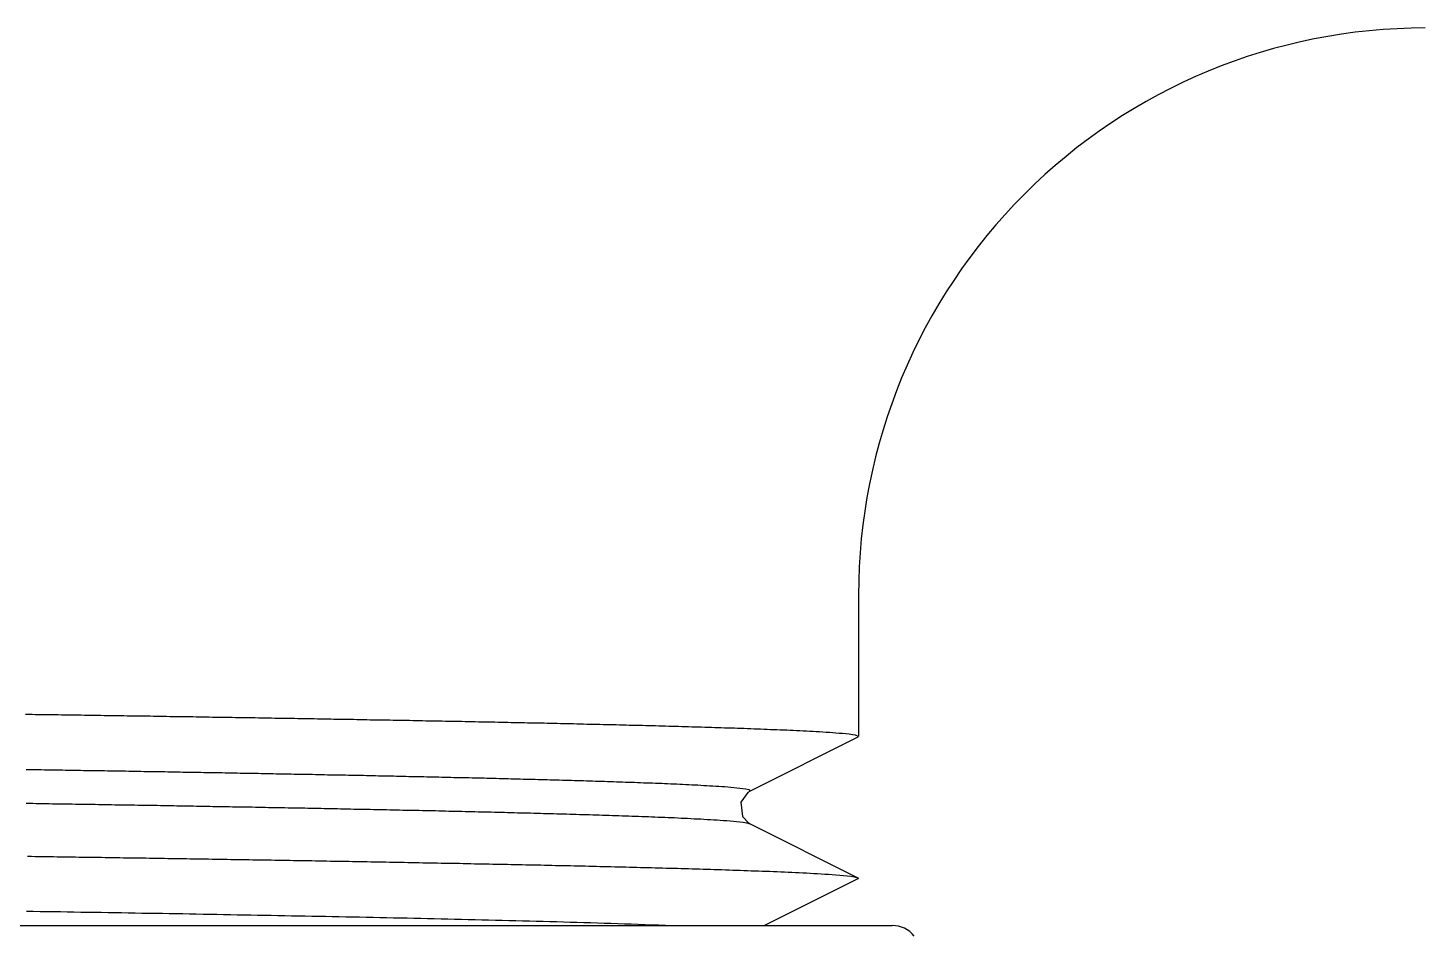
# Model space of a CAD drawing. Header units: millimetres. Extents: x 0 to 3800, y -67 to 2530.
# Drawn here: x 3419.61 to 3434.8, y 911.59 to 921.46 of the extents above; entities that cross this region are included whole.
import ezdxf

# ---------------------------------------------------------------- set-up
doc = ezdxf.new("R2010")
doc.units = ezdxf.units.MM
doc.layers.add('내부선 및 부속', color=4, linetype='Continuous')

msp = doc.modelspace()

# ---------------------------------------------------------------- linework, layer by layer
at = {"layer": '내부선 및 부속', "linetype": 'Continuous'}
for p, q in [((3428.636, 915.301), (3428.636, 913.761)), ((3428.63, 913.755), (3427.458, 913.169)), ((3427.458, 912.814), (3428.63, 912.227)), ((3428.63, 912.215), (3427.616, 911.708)), ((3428.63, 912.227), (3428.636, 912.221)), ((3428.636, 912.221), (3428.63, 912.215)), ((3387.207, 911.708), (3429.004, 911.708))]:
    msp.add_line(p, q, dxfattribs=at)
at = {"layer": '내부선 및 부속', "linetype": 'Continuous', "flags": 128}
for points in [[(3428.636, 913.761), (3428.605, 913.775), (3428.57, 913.781), (3428.534, 913.786), (3428.498, 913.79), (3428.462, 913.793), (3428.427, 913.796), (3428.392, 913.799), (3428.356, 913.802), (3428.321, 913.804), (3428.285, 913.807), (3428.249, 913.809), (3428.213, 913.811), (3428.178, 913.813), (3428.142, 913.815), (3428.107, 913.817), (3428.071, 913.819), (3428.035, 913.821), (3428, 913.822), (3427.964, 913.824), (3427.928, 913.826), (3427.893, 913.827), (3427.857, 913.829), (3427.822, 913.83), (3427.786, 913.832), (3427.75, 913.833), (3427.715, 913.835), (3427.679, 913.836), (3427.643, 913.838), (3427.608, 913.839), (3427.572, 913.84), (3427.536, 913.842), (3427.501, 913.843), (3427.465, 913.844), (3427.429, 913.846), (3427.394, 913.847), (3427.358, 913.848), (3427.322, 913.849), (3427.287, 913.851), (3427.251, 913.852), (3427.215, 913.853), (3427.18, 913.854), (3427.144, 913.855), (3427.108, 913.856), (3427.073, 913.857), (3427.037, 913.859), (3427.001, 913.86), (3426.966, 913.861), (3426.93, 913.862), (3426.894, 913.863), (3426.859, 913.864), (3426.823, 913.865), (3426.787, 913.866), (3426.752, 913.867), (3426.716, 913.868), (3426.68, 913.869), (3426.645, 913.87), (3426.609, 913.871), (3426.573, 913.872), (3426.538, 913.873), (3426.502, 913.874), (3426.466, 913.875), (3426.431, 913.876), (3426.395, 913.877), (3426.359, 913.878), (3426.324, 913.879), (3426.288, 913.88), (3426.252, 913.88), (3426.217, 913.881), (3426.181, 913.882), (3426.145, 913.883), (3426.11, 913.884), (3426.074, 913.885), (3426.038, 913.886), (3426.003, 913.887), (3425.967, 913.888), (3425.931, 913.888), (3425.896, 913.889), (3425.86, 913.89), (3425.824, 913.891), (3425.789, 913.892), (3425.753, 913.893), (3425.717, 913.893), (3425.682, 913.894), (3425.646, 913.895), (3425.61, 913.896), (3425.574, 913.897), (3425.539, 913.898), (3425.503, 913.898), (3425.467, 913.899), (3425.432, 913.9), (3425.396, 913.901), (3425.36, 913.902), (3425.325, 913.902), (3425.289, 913.903), (3425.253, 913.904), (3425.218, 913.905), (3425.182, 913.905), (3425.146, 913.906), (3425.111, 913.907), (3425.075, 913.908), (3425.075, 913.908), (3425.039, 913.908), (3425.004, 913.909), (3424.968, 913.91), (3424.932, 913.911), (3424.897, 913.911), (3424.861, 913.912), (3424.825, 913.913), (3424.79, 913.914), (3424.754, 913.914), (3424.718, 913.915), (3424.683, 913.916), (3424.647, 913.917), (3424.611, 913.917), (3424.576, 913.918), (3424.54, 913.919), (3424.504, 913.919), (3424.469, 913.92), (3424.433, 913.921), (3424.397, 913.922), (3424.362, 913.922), (3424.326, 913.923), (3424.29, 913.924), (3424.254, 913.924), (3424.219, 913.925), (3424.183, 913.926), (3424.147, 913.926), (3424.112, 913.927), (3424.076, 913.928), (3424.04, 913.928), (3424.005, 913.929), (3423.969, 913.93), (3423.933, 913.93), (3423.898, 913.931), (3423.862, 913.932), (3423.826, 913.932), (3423.791, 913.933), (3423.755, 913.934), (3423.719, 913.934), (3423.684, 913.935), (3423.648, 913.936), (3423.612, 913.936), (3423.577, 913.937), (3423.541, 913.938), (3423.505, 913.938), (3423.47, 913.939), (3423.434, 913.94), (3423.398, 913.94), (3423.363, 913.941), (3423.327, 913.941), (3423.291, 913.942), (3423.256, 913.943), (3423.22, 913.943), (3423.184, 913.944), (3423.149, 913.945), (3423.113, 913.945), (3423.077, 913.946), (3423.041, 913.946), (3423.006, 913.947), (3422.97, 913.948), (3422.934, 913.948), (3422.899, 913.949), (3422.863, 913.95), (3422.827, 913.95), (3422.792, 913.951), (3422.756, 913.951), (3422.72, 913.952), (3422.685, 913.953), (3422.649, 913.953), (3422.613, 913.954), (3422.578, 913.954), (3422.542, 913.955), (3422.506, 913.956), (3422.471, 913.956), (3422.435, 913.957), (3422.399, 913.957), (3422.364, 913.958), (3422.328, 913.959), (3422.292, 913.959), (3422.257, 913.96), (3422.221, 913.96), (3422.185, 913.961), (3422.15, 913.962), (3422.114, 913.962), (3422.078, 913.963), (3422.042, 913.963), (3422.007, 913.964), (3421.971, 913.964), (3421.935, 913.965), (3421.9, 913.966), (3421.864, 913.966), (3421.828, 913.967), (3421.793, 913.967), (3421.757, 913.968), (3421.721, 913.968), (3421.686, 913.969), (3421.65, 913.97), (3421.614, 913.97), (3421.579, 913.971), (3421.543, 913.971), (3421.507, 913.972), (3421.507, 913.972), (3421.472, 913.972), (3421.436, 913.973), (3421.4, 913.974), (3421.365, 913.974), (3421.329, 913.975), (3421.293, 913.975), (3421.258, 913.976), (3421.222, 913.976), (3421.186, 913.977), (3421.151, 913.977), (3421.115, 913.978), (3421.079, 913.978), (3421.044, 913.979), (3421.008, 913.98), (3420.972, 913.98), (3420.936, 913.981), (3420.901, 913.981), (3420.865, 913.982), (3420.829, 913.982), (3420.794, 913.983), (3420.758, 913.983), (3420.722, 913.984), (3420.687, 913.984), (3420.651, 913.985), (3420.615, 913.986), (3420.58, 913.986), (3420.544, 913.987), (3420.508, 913.987), (3420.473, 913.988), (3420.437, 913.988), (3420.401, 913.989), (3420.366, 913.989), (3420.33, 913.99), (3420.294, 913.99), (3420.259, 913.991), (3420.223, 913.991), (3420.187, 913.992), (3420.152, 913.992), (3420.116, 913.993), (3420.08, 913.994), (3420.044, 913.994), (3420.009, 913.995), (3419.973, 913.995), (3419.937, 913.996), (3419.902, 913.996), (3419.866, 913.997), (3419.83, 913.997), (3419.795, 913.998), (3419.759, 913.998), (3419.723, 913.999), (3419.688, 913.999), (3419.652, 914), (3419.616, 914), (3419.581, 914.001)], [(3419.59, 913.404), (3419.622, 913.404), (3419.655, 913.403), (3419.688, 913.403), (3419.72, 913.402), (3419.753, 913.402), (3419.786, 913.401), (3419.819, 913.401), (3419.851, 913.4), (3419.884, 913.4), (3419.917, 913.399), (3419.95, 913.399), (3419.982, 913.398), (3420.015, 913.397), (3420.048, 913.397), (3420.081, 913.396), (3420.113, 913.396), (3420.146, 913.395), (3420.179, 913.395), (3420.212, 913.394), (3420.244, 913.394), (3420.277, 913.393), (3420.31, 913.393), (3420.343, 913.392), (3420.375, 913.392), (3420.408, 913.391), (3420.441, 913.391), (3420.473, 913.39), (3420.506, 913.389), (3420.539, 913.389), (3420.572, 913.388), (3420.604, 913.388), (3420.637, 913.387), (3420.67, 913.387), (3420.703, 913.386), (3420.735, 913.386), (3420.768, 913.385), (3420.801, 913.385), (3420.834, 913.384), (3420.866, 913.383), (3420.899, 913.383), (3420.932, 913.382), (3420.965, 913.382), (3420.997, 913.381), (3421.03, 913.381), (3421.063, 913.38), (3421.095, 913.38), (3421.128, 913.379), (3421.161, 913.378), (3421.194, 913.378), (3421.226, 913.377), (3421.259, 913.377), (3421.292, 913.376), (3421.325, 913.376), (3421.357, 913.375), (3421.39, 913.375), (3421.423, 913.374), (3421.456, 913.373), (3421.488, 913.373), (3421.488, 913.373), (3421.521, 913.372), (3421.554, 913.372), (3421.587, 913.371), (3421.619, 913.37), (3421.652, 913.37), (3421.685, 913.369), (3421.718, 913.369), (3421.75, 913.368), (3421.783, 913.368), (3421.816, 913.367), (3421.848, 913.366), (3421.881, 913.366), (3421.914, 913.365), (3421.947, 913.365), (3421.979, 913.364), (3422.012, 913.363), (3422.045, 913.363), (3422.078, 913.362), (3422.11, 913.362), (3422.143, 913.361), (3422.176, 913.36), (3422.209, 913.36), (3422.241, 913.359), (3422.274, 913.359), (3422.307, 913.358), (3422.34, 913.357), (3422.372, 913.357), (3422.405, 913.356), (3422.438, 913.356), (3422.47, 913.355), (3422.503, 913.354), (3422.536, 913.354), (3422.569, 913.353), (3422.601, 913.352), (3422.634, 913.352), (3422.667, 913.351), (3422.7, 913.351), (3422.732, 913.35), (3422.765, 913.349), (3422.798, 913.349), (3422.831, 913.348), (3422.863, 913.347), (3422.896, 913.347), (3422.929, 913.346), (3422.962, 913.345), (3422.994, 913.345), (3423.027, 913.344), (3423.06, 913.344), (3423.092, 913.343), (3423.125, 913.342), (3423.158, 913.342), (3423.191, 913.341), (3423.223, 913.34), (3423.256, 913.34), (3423.289, 913.339), (3423.322, 913.338), (3423.354, 913.338), (3423.387, 913.337), (3423.42, 913.336), (3423.453, 913.336), (3423.485, 913.335), (3423.518, 913.334), (3423.551, 913.333), (3423.584, 913.333), (3423.616, 913.332), (3423.649, 913.331), (3423.682, 913.331), (3423.714, 913.33), (3423.747, 913.329), (3423.78, 913.329), (3423.813, 913.328), (3423.845, 913.327), (3423.878, 913.326), (3423.911, 913.326), (3423.944, 913.325), (3423.976, 913.324), (3424.009, 913.324), (3424.042, 913.323), (3424.075, 913.322), (3424.107, 913.321), (3424.14, 913.321), (3424.173, 913.32), (3424.205, 913.319), (3424.238, 913.318), (3424.271, 913.318), (3424.304, 913.317), (3424.336, 913.316), (3424.369, 913.315), (3424.402, 913.315), (3424.435, 913.314), (3424.467, 913.313), (3424.5, 913.312), (3424.533, 913.312), (3424.566, 913.311), (3424.598, 913.31), (3424.631, 913.309), (3424.664, 913.308), (3424.696, 913.308), (3424.729, 913.307), (3424.762, 913.306), (3424.762, 913.306), (3424.795, 913.305), (3424.827, 913.304), (3424.86, 913.303), (3424.893, 913.303), (3424.926, 913.302), (3424.958, 913.301), (3424.991, 913.3), (3425.024, 913.299), (3425.057, 913.298), (3425.089, 913.298), (3425.122, 913.297), (3425.155, 913.296), (3425.187, 913.295), (3425.22, 913.294), (3425.253, 913.293), (3425.286, 913.292), (3425.318, 913.291), (3425.351, 913.29), (3425.384, 913.29), (3425.417, 913.289), (3425.449, 913.288), (3425.482, 913.287), (3425.515, 913.286), (3425.548, 913.285), (3425.58, 913.284), (3425.613, 913.283), (3425.646, 913.282), (3425.678, 913.281), (3425.711, 913.28), (3425.744, 913.279), (3425.777, 913.278), (3425.809, 913.277), (3425.842, 913.276), (3425.875, 913.275), (3425.908, 913.274), (3425.94, 913.273), (3425.973, 913.272), (3426.006, 913.271), (3426.038, 913.27), (3426.071, 913.268), (3426.104, 913.267), (3426.137, 913.266), (3426.169, 913.265), (3426.202, 913.264), (3426.235, 913.263), (3426.267, 913.262), (3426.3, 913.26), (3426.333, 913.259), (3426.366, 913.258), (3426.398, 913.257), (3426.431, 913.255), (3426.464, 913.254), (3426.497, 913.253), (3426.529, 913.251), (3426.562, 913.25), (3426.595, 913.249), (3426.627, 913.247), (3426.66, 913.246), (3426.693, 913.244), (3426.725, 913.243), (3426.758, 913.241), (3426.791, 913.24), (3426.824, 913.238), (3426.856, 913.236), (3426.889, 913.235), (3426.922, 913.233), (3426.954, 913.231), (3426.987, 913.229), (3427.02, 913.227), (3427.052, 913.226), (3427.085, 913.223), (3427.118, 913.221), (3427.15, 913.219), (3427.183, 913.217), (3427.216, 913.214), (3427.248, 913.211), (3427.281, 913.209), (3427.314, 913.205), (3427.346, 913.202), (3427.379, 913.198), (3427.411, 913.193), (3427.443, 913.186), (3427.458, 913.169), (3427.458, 913.169)], [(3427.458, 913.169), (3427.432, 913.153), (3427.359, 913.048), (3427.376, 912.894), (3427.442, 912.823), (3427.458, 912.814)], [(3419.59, 913.037), (3419.626, 913.036), (3419.662, 913.036), (3419.697, 913.035), (3419.733, 913.035), (3419.768, 913.034), (3419.804, 913.034), (3419.84, 913.033), (3419.875, 913.032), (3419.911, 913.032), (3419.946, 913.031), (3419.982, 913.031), (3420.017, 913.03), (3420.053, 913.03), (3420.089, 913.029), (3420.124, 913.028), (3420.16, 913.028), (3420.195, 913.027), (3420.231, 913.027), (3420.267, 913.026), (3420.302, 913.026), (3420.338, 913.025), (3420.373, 913.024), (3420.409, 913.024), (3420.445, 913.023), (3420.48, 913.023), (3420.516, 913.022), (3420.551, 913.021), (3420.587, 913.021), (3420.623, 913.02), (3420.658, 913.02), (3420.694, 913.019), (3420.729, 913.018), (3420.765, 913.018), (3420.765, 913.018), (3420.801, 913.017), (3420.836, 913.017), (3420.872, 913.016), (3420.907, 913.016), (3420.943, 913.015), (3420.978, 913.014), (3421.014, 913.014), (3421.05, 913.013), (3421.085, 913.012), (3421.121, 913.012), (3421.156, 913.011), (3421.192, 913.011), (3421.228, 913.01), (3421.263, 913.009), (3421.299, 913.009), (3421.334, 913.008), (3421.37, 913.008), (3421.406, 913.007), (3421.441, 913.006), (3421.477, 913.006), (3421.512, 913.005), (3421.548, 913.004), (3421.584, 913.004), (3421.619, 913.003), (3421.655, 913.003), (3421.69, 913.002), (3421.726, 913.001), (3421.761, 913.001), (3421.797, 913), (3421.833, 912.999), (3421.868, 912.999), (3421.904, 912.998), (3421.939, 912.998), (3421.975, 912.997), (3422.011, 912.996), (3422.046, 912.996), (3422.082, 912.995), (3422.117, 912.994), (3422.153, 912.994), (3422.189, 912.993), (3422.224, 912.992), (3422.26, 912.992), (3422.295, 912.991), (3422.331, 912.99), (3422.367, 912.99), (3422.402, 912.989), (3422.438, 912.988), (3422.473, 912.988), (3422.509, 912.987), (3422.544, 912.986), (3422.58, 912.986), (3422.616, 912.985), (3422.651, 912.984), (3422.687, 912.984), (3422.722, 912.983), (3422.758, 912.982), (3422.794, 912.982), (3422.829, 912.981), (3422.865, 912.98), (3422.9, 912.979), (3422.936, 912.979), (3422.972, 912.978), (3423.007, 912.977), (3423.043, 912.977), (3423.078, 912.976), (3423.114, 912.975), (3423.15, 912.974), (3423.185, 912.974), (3423.221, 912.973), (3423.256, 912.972), (3423.292, 912.972), (3423.327, 912.971), (3423.363, 912.97), (3423.399, 912.969), (3423.434, 912.969), (3423.47, 912.968), (3423.505, 912.967), (3423.541, 912.966), (3423.577, 912.966), (3423.612, 912.965), (3423.648, 912.964), (3423.683, 912.963), (3423.719, 912.963), (3423.755, 912.962), (3423.79, 912.961), (3423.826, 912.96), (3423.861, 912.96), (3423.897, 912.959), (3423.932, 912.958), (3423.968, 912.957), (3424.004, 912.956), (3424.039, 912.956), (3424.075, 912.955), (3424.11, 912.954), (3424.146, 912.953), (3424.182, 912.952), (3424.217, 912.952), (3424.253, 912.951), (3424.288, 912.95), (3424.324, 912.949), (3424.324, 912.949), (3424.36, 912.948), (3424.395, 912.948), (3424.431, 912.947), (3424.466, 912.946), (3424.502, 912.945), (3424.537, 912.944), (3424.573, 912.943), (3424.609, 912.942), (3424.644, 912.942), (3424.68, 912.941), (3424.715, 912.94), (3424.751, 912.939), (3424.787, 912.938), (3424.822, 912.937), (3424.858, 912.936), (3424.893, 912.935), (3424.929, 912.934), (3424.964, 912.934), (3425, 912.933), (3425.036, 912.932), (3425.071, 912.931), (3425.107, 912.93), (3425.142, 912.929), (3425.178, 912.928), (3425.214, 912.927), (3425.249, 912.926), (3425.285, 912.925), (3425.32, 912.924), (3425.356, 912.923), (3425.391, 912.922), (3425.427, 912.921), (3425.463, 912.92), (3425.498, 912.919), (3425.534, 912.918), (3425.569, 912.917), (3425.605, 912.916), (3425.641, 912.915), (3425.676, 912.914), (3425.712, 912.913), (3425.747, 912.912), (3425.783, 912.91), (3425.818, 912.909), (3425.854, 912.908), (3425.89, 912.907), (3425.925, 912.906), (3425.961, 912.905), (3425.996, 912.904), (3426.032, 912.902), (3426.068, 912.901), (3426.103, 912.9), (3426.139, 912.899), (3426.174, 912.898), (3426.21, 912.896), (3426.245, 912.895), (3426.281, 912.894), (3426.317, 912.892), (3426.352, 912.891), (3426.388, 912.89), (3426.423, 912.889), (3426.459, 912.887), (3426.494, 912.886), (3426.53, 912.884), (3426.566, 912.883), (3426.601, 912.881), (3426.637, 912.88), (3426.672, 912.878), (3426.708, 912.876), (3426.743, 912.875), (3426.779, 912.873), (3426.814, 912.871), (3426.85, 912.869), (3426.885, 912.867), (3426.921, 912.866), (3426.957, 912.864), (3426.992, 912.861), (3427.028, 912.859), (3427.063, 912.857), (3427.099, 912.855), (3427.134, 912.853), (3427.17, 912.85), (3427.205, 912.848), (3427.241, 912.845), (3427.276, 912.842), (3427.312, 912.839), (3427.347, 912.835), (3427.383, 912.83), (3427.418, 912.825), (3427.418, 912.825)], [(3427.418, 912.825), (3427.418, 912.825), (3427.418, 912.824), (3427.418, 912.824), (3427.419, 912.824), (3427.419, 912.824), (3427.419, 912.824), (3427.419, 912.824), (3427.42, 912.824), (3427.42, 912.824), (3427.42, 912.824), (3427.42, 912.824), (3427.421, 912.824), (3427.421, 912.824), (3427.421, 912.824), (3427.421, 912.824), (3427.422, 912.824), (3427.422, 912.824), (3427.422, 912.824), (3427.422, 912.824), (3427.423, 912.824), (3427.423, 912.824), (3427.423, 912.823), (3427.423, 912.823), (3427.424, 912.823), (3427.424, 912.823), (3427.424, 912.823), (3427.425, 912.823), (3427.425, 912.823), (3427.425, 912.823), (3427.425, 912.823), (3427.426, 912.823), (3427.426, 912.823), (3427.426, 912.823), (3427.426, 912.823), (3427.427, 912.823), (3427.427, 912.823), (3427.427, 912.823), (3427.427, 912.823), (3427.428, 912.823), (3427.428, 912.823), (3427.428, 912.822), (3427.428, 912.822), (3427.429, 912.822), (3427.429, 912.822), (3427.429, 912.822), (3427.429, 912.822), (3427.43, 912.822), (3427.43, 912.822), (3427.43, 912.822), (3427.43, 912.822), (3427.431, 912.822), (3427.431, 912.822), (3427.431, 912.822), (3427.431, 912.822), (3427.432, 912.822), (3427.432, 912.822), (3427.432, 912.822), (3427.432, 912.822), (3427.433, 912.822), (3427.433, 912.821), (3427.433, 912.821), (3427.433, 912.821), (3427.434, 912.821), (3427.434, 912.821), (3427.434, 912.821), (3427.434, 912.821), (3427.435, 912.821), (3427.435, 912.821), (3427.435, 912.821), (3427.435, 912.821), (3427.436, 912.821), (3427.436, 912.821), (3427.436, 912.821), (3427.437, 912.821), (3427.437, 912.821), (3427.437, 912.821), (3427.437, 912.821), (3427.438, 912.82), (3427.438, 912.82), (3427.438, 912.82), (3427.438, 912.82), (3427.439, 912.82), (3427.439, 912.82), (3427.439, 912.82), (3427.439, 912.82), (3427.44, 912.82), (3427.44, 912.82), (3427.44, 912.82), (3427.44, 912.82), (3427.441, 912.82), (3427.441, 912.82), (3427.441, 912.82), (3427.441, 912.82), (3427.442, 912.819), (3427.442, 912.819), (3427.442, 912.819), (3427.442, 912.819), (3427.443, 912.819), (3427.443, 912.819), (3427.443, 912.819), (3427.443, 912.819), (3427.443, 912.819), (3427.444, 912.819), (3427.444, 912.819), (3427.444, 912.819), (3427.444, 912.819), (3427.445, 912.819), (3427.445, 912.819), (3427.445, 912.819), (3427.445, 912.818), (3427.446, 912.818), (3427.446, 912.818), (3427.446, 912.818), (3427.446, 912.818), (3427.447, 912.818), (3427.447, 912.818), (3427.447, 912.818), (3427.447, 912.818), (3427.448, 912.818), (3427.448, 912.818), (3427.448, 912.818), (3427.448, 912.818), (3427.449, 912.817), (3427.449, 912.817), (3427.449, 912.817), (3427.449, 912.817), (3427.45, 912.817), (3427.45, 912.817), (3427.45, 912.817), (3427.45, 912.817), (3427.451, 912.817), (3427.451, 912.817), (3427.451, 912.817), (3427.451, 912.817), (3427.452, 912.816), (3427.452, 912.816), (3427.452, 912.816), (3427.452, 912.816), (3427.453, 912.816), (3427.453, 912.816), (3427.453, 912.816), (3427.453, 912.816), (3427.453, 912.816), (3427.454, 912.816), (3427.454, 912.815), (3427.454, 912.815), (3427.454, 912.815), (3427.455, 912.815), (3427.455, 912.815), (3427.455, 912.815), (3427.455, 912.815), (3427.456, 912.815), (3427.456, 912.815), (3427.456, 912.815), (3427.456, 912.814), (3427.457, 912.814), (3427.457, 912.814), (3427.457, 912.814), (3427.457, 912.814), (3427.458, 912.814), (3427.458, 912.814)], [(3419.604, 912.461), (3419.645, 912.46), (3419.685, 912.459), (3419.685, 912.459), (3419.725, 912.459), (3419.765, 912.458), (3419.805, 912.458), (3419.845, 912.457), (3419.885, 912.457), (3419.925, 912.456), (3419.966, 912.455), (3420.006, 912.455), (3420.046, 912.454), (3420.086, 912.454), (3420.126, 912.453), (3420.166, 912.452), (3420.206, 912.452), (3420.247, 912.451), (3420.287, 912.451), (3420.327, 912.45), (3420.367, 912.449), (3420.407, 912.449), (3420.447, 912.448), (3420.487, 912.448), (3420.528, 912.447), (3420.568, 912.446), (3420.608, 912.446), (3420.648, 912.445), (3420.688, 912.445), (3420.728, 912.444), (3420.768, 912.443), (3420.808, 912.443), (3420.849, 912.442), (3420.889, 912.442), (3420.929, 912.441), (3420.969, 912.44), (3421.009, 912.44), (3421.049, 912.439), (3421.089, 912.439), (3421.13, 912.438), (3421.17, 912.437), (3421.21, 912.437), (3421.25, 912.436), (3421.29, 912.435), (3421.33, 912.435), (3421.37, 912.434), (3421.41, 912.434), (3421.451, 912.433), (3421.491, 912.432), (3421.531, 912.432), (3421.571, 912.431), (3421.611, 912.43), (3421.651, 912.43), (3421.691, 912.429), (3421.732, 912.428), (3421.772, 912.428), (3421.812, 912.427), (3421.852, 912.427), (3421.892, 912.426), (3421.932, 912.425), (3421.972, 912.425), (3422.013, 912.424), (3422.053, 912.423), (3422.093, 912.423), (3422.133, 912.422), (3422.173, 912.421), (3422.213, 912.421), (3422.253, 912.42), (3422.293, 912.419), (3422.334, 912.419), (3422.374, 912.418), (3422.414, 912.417), (3422.454, 912.417), (3422.494, 912.416), (3422.534, 912.415), (3422.574, 912.415), (3422.615, 912.414), (3422.655, 912.413), (3422.695, 912.413), (3422.735, 912.412), (3422.775, 912.411), (3422.815, 912.411), (3422.855, 912.41), (3422.895, 912.409), (3422.936, 912.408), (3422.976, 912.408), (3423.016, 912.407), (3423.056, 912.406), (3423.096, 912.406), (3423.136, 912.405), (3423.176, 912.404), (3423.217, 912.404), (3423.257, 912.403), (3423.297, 912.402), (3423.337, 912.401), (3423.377, 912.401), (3423.417, 912.4), (3423.457, 912.399), (3423.497, 912.399), (3423.538, 912.398), (3423.578, 912.397), (3423.618, 912.396), (3423.658, 912.396), (3423.698, 912.395), (3423.698, 912.395), (3423.738, 912.394), (3423.778, 912.393), (3423.819, 912.393), (3423.859, 912.392), (3423.899, 912.391), (3423.939, 912.39), (3423.979, 912.39), (3424.019, 912.389), (3424.059, 912.388), (3424.099, 912.387), (3424.14, 912.387), (3424.18, 912.386), (3424.22, 912.385), (3424.26, 912.384), (3424.3, 912.384), (3424.34, 912.383), (3424.38, 912.382), (3424.421, 912.381), (3424.461, 912.38), (3424.501, 912.38), (3424.541, 912.379), (3424.581, 912.378), (3424.621, 912.377), (3424.661, 912.376), (3424.701, 912.376), (3424.742, 912.375), (3424.782, 912.374), (3424.822, 912.373), (3424.862, 912.372), (3424.902, 912.372), (3424.942, 912.371), (3424.982, 912.37), (3425.022, 912.369), (3425.063, 912.368), (3425.103, 912.367), (3425.143, 912.366), (3425.183, 912.366), (3425.223, 912.365), (3425.263, 912.364), (3425.303, 912.363), (3425.344, 912.362), (3425.384, 912.361), (3425.424, 912.36), (3425.464, 912.359), (3425.504, 912.359), (3425.544, 912.358), (3425.584, 912.357), (3425.624, 912.356), (3425.665, 912.355), (3425.705, 912.354), (3425.745, 912.353), (3425.785, 912.352), (3425.825, 912.351), (3425.865, 912.35), (3425.905, 912.349), (3425.945, 912.348), (3425.986, 912.347), (3426.026, 912.346), (3426.066, 912.345), (3426.106, 912.344), (3426.146, 912.343), (3426.186, 912.342), (3426.226, 912.341), (3426.266, 912.34), (3426.307, 912.339), (3426.347, 912.338), (3426.387, 912.337), (3426.427, 912.336), (3426.467, 912.335), (3426.507, 912.334), (3426.547, 912.333), (3426.587, 912.332), (3426.628, 912.331), (3426.668, 912.33), (3426.708, 912.328), (3426.748, 912.327), (3426.788, 912.326), (3426.828, 912.325), (3426.868, 912.324), (3426.908, 912.323), (3426.949, 912.321), (3426.989, 912.32), (3427.029, 912.319), (3427.069, 912.318), (3427.109, 912.316), (3427.149, 912.315), (3427.189, 912.314), (3427.229, 912.313), (3427.27, 912.311), (3427.31, 912.31), (3427.35, 912.309), (3427.39, 912.307), (3427.43, 912.306), (3427.47, 912.304), (3427.51, 912.303), (3427.55, 912.301), (3427.59, 912.3), (3427.631, 912.298), (3427.671, 912.297), (3427.711, 912.295), (3427.711, 912.295), (3427.751, 912.294), (3427.791, 912.292), (3427.831, 912.29), (3427.871, 912.289), (3427.911, 912.287), (3427.951, 912.285), (3427.992, 912.283), (3428.032, 912.281), (3428.072, 912.279), (3428.112, 912.277), (3428.152, 912.275), (3428.192, 912.272), (3428.232, 912.27), (3428.272, 912.267), (3428.312, 912.265), (3428.352, 912.262), (3428.392, 912.259), (3428.432, 912.256), (3428.472, 912.253), (3428.512, 912.248), (3428.552, 912.243), (3428.592, 912.237), (3428.63, 912.227), (3428.63, 912.227)], [(3419.591, 911.865), (3419.665, 911.863), (3419.739, 911.862), (3419.813, 911.861), (3419.887, 911.86), (3419.96, 911.859), (3420.034, 911.858), (3420.108, 911.856), (3420.182, 911.855), (3420.256, 911.854), (3420.33, 911.853), (3420.404, 911.852), (3420.478, 911.85), (3420.552, 911.849), (3420.626, 911.848), (3420.699, 911.847), (3420.773, 911.846), (3420.847, 911.844), (3420.921, 911.843), (3420.995, 911.842), (3421.069, 911.841), (3421.143, 911.839), (3421.217, 911.838), (3421.291, 911.837), (3421.364, 911.835), (3421.438, 911.834), (3421.512, 911.833), (3421.586, 911.832), (3421.66, 911.83), (3421.734, 911.829), (3421.808, 911.828), (3421.882, 911.826), (3421.956, 911.825), (3422.03, 911.824), (3422.103, 911.822), (3422.177, 911.821), (3422.251, 911.82), (3422.325, 911.818), (3422.399, 911.817), (3422.473, 911.815), (3422.547, 911.814), (3422.621, 911.812), (3422.695, 911.811), (3422.769, 911.81), (3422.842, 911.808), (3422.916, 911.807), (3422.99, 911.805), (3423.064, 911.804), (3423.138, 911.802), (3423.212, 911.801), (3423.286, 911.799), (3423.36, 911.798), (3423.434, 911.796), (3423.507, 911.795), (3423.581, 911.793), (3423.655, 911.791), (3423.729, 911.79), (3423.803, 911.788), (3423.877, 911.787), (3423.951, 911.785), (3424.025, 911.783), (3424.099, 911.782), (3424.172, 911.78), (3424.246, 911.778), (3424.32, 911.777), (3424.394, 911.775), (3424.468, 911.773), (3424.542, 911.771), (3424.616, 911.77), (3424.69, 911.768), (3424.764, 911.766), (3424.837, 911.764), (3424.911, 911.762), (3424.985, 911.76), (3425.059, 911.758), (3425.133, 911.757), (3425.207, 911.755), (3425.281, 911.753), (3425.355, 911.751), (3425.429, 911.748), (3425.502, 911.746), (3425.576, 911.744), (3425.65, 911.742), (3425.724, 911.74), (3425.798, 911.738), (3425.798, 911.738), (3425.872, 911.735), (3425.946, 911.733), (3426.02, 911.731), (3426.093, 911.728), (3426.167, 911.725), (3426.241, 911.723), (3426.315, 911.72), (3426.389, 911.717), (3426.463, 911.714), (3426.537, 911.711), (3426.61, 911.708), (3426.61, 911.708)]]:
    msp.add_lwpolyline(points, dxfattribs=at)
at = {"layer": '내부선 및 부속', "linetype": 'Continuous'}
for centre, radius, start, end in [((3434.796, 915.301), 6.159, 89.9994, 180.0007), ((3429.004, 911.4), 0.308, 39.0021, 90)]:
    msp.add_arc(centre, radius, start, end, dxfattribs=at)

doc.saveas('drawing.dxf')
